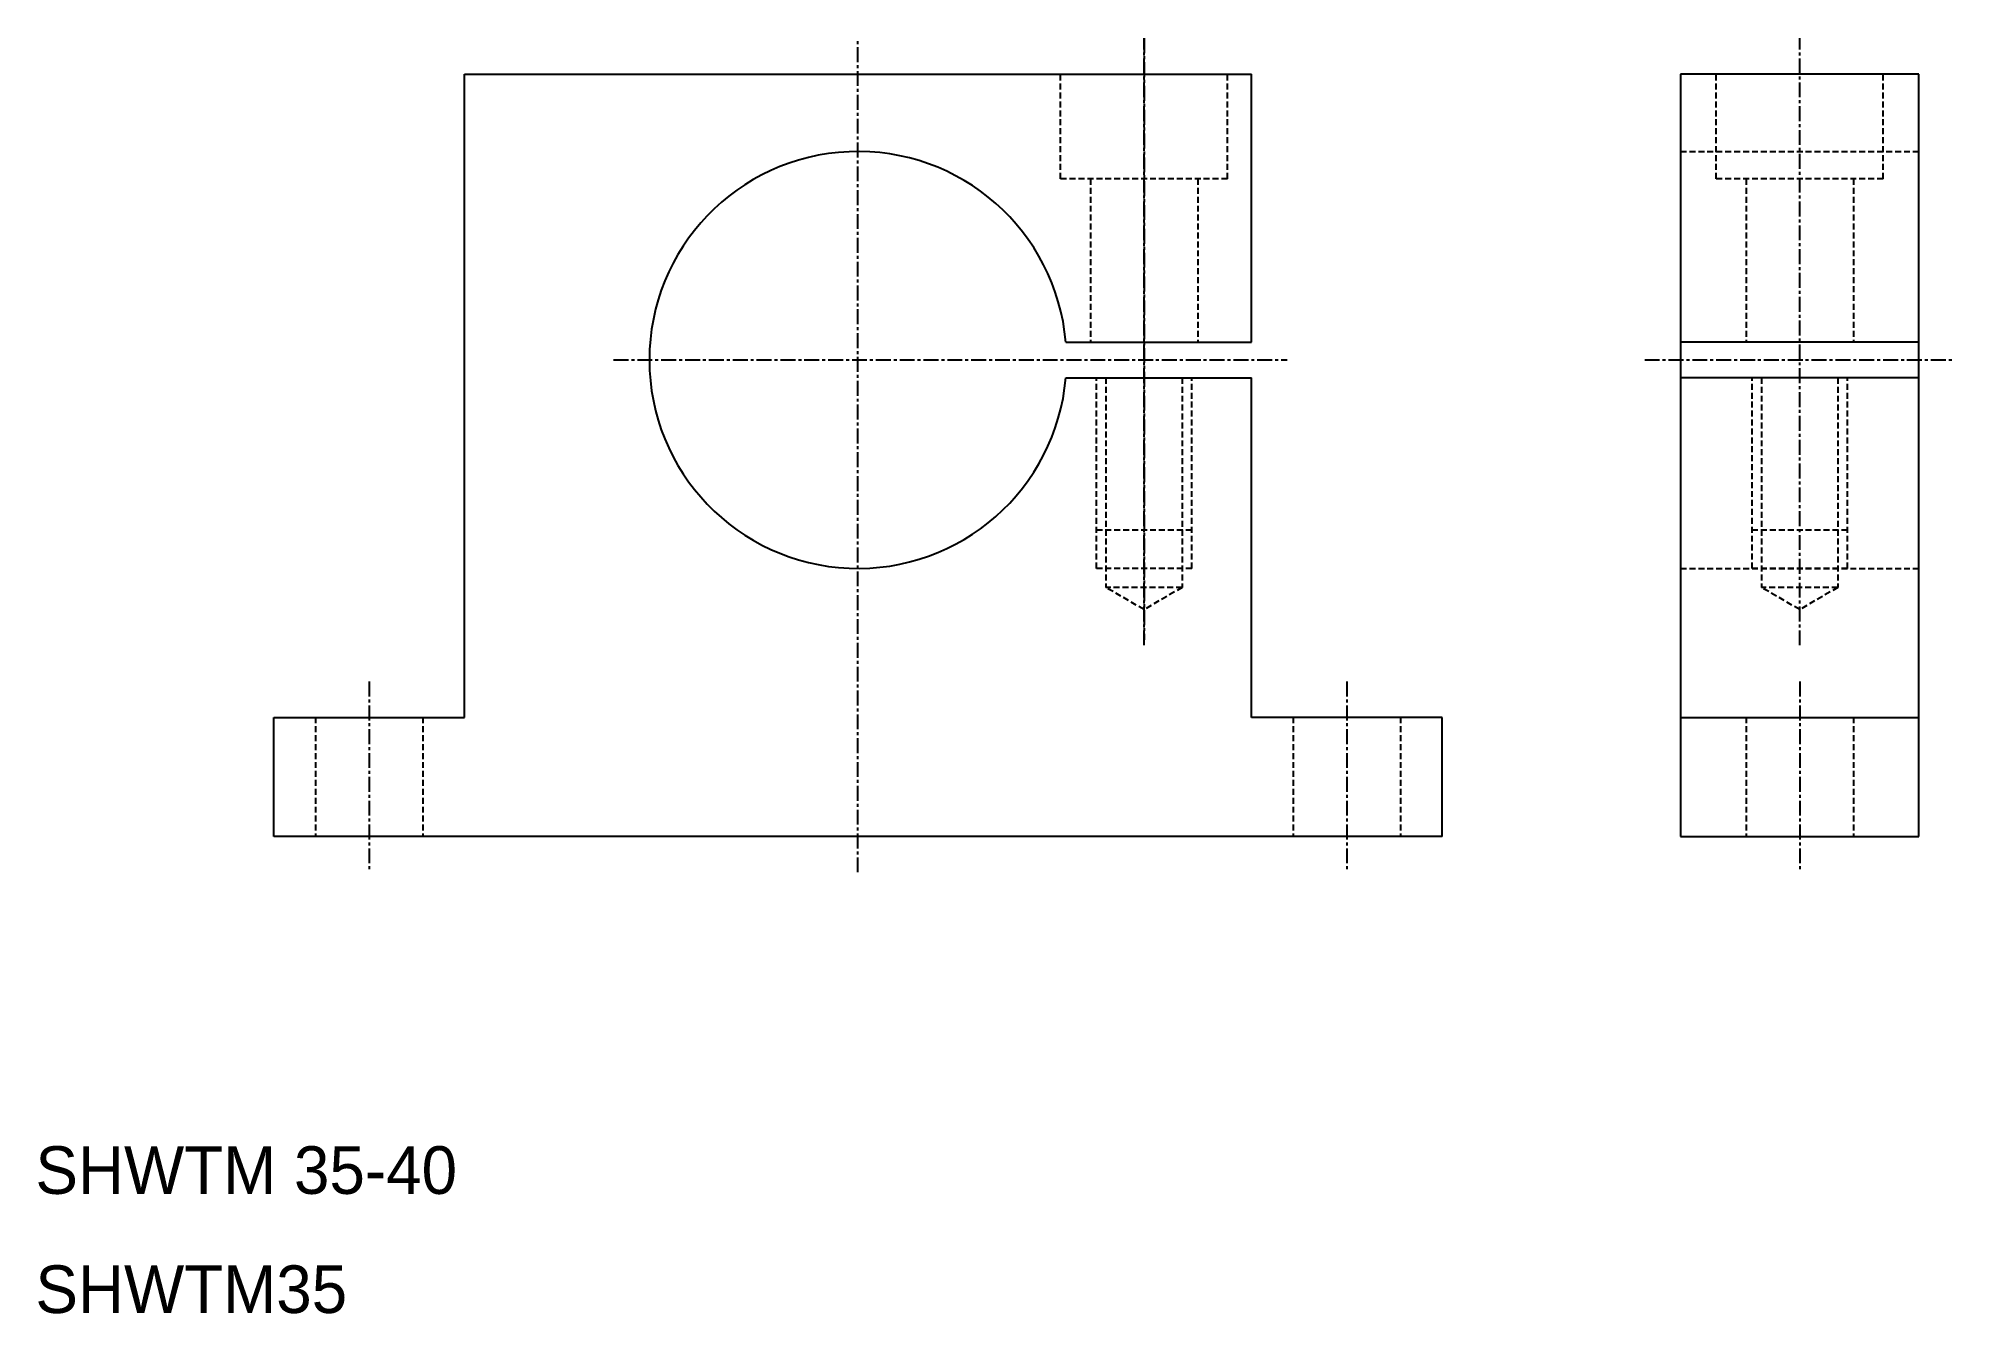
# Model space of a CAD drawing. Extents: x 10 to 171, y 10 to 117.
import ezdxf

# ---------------------------------------------------------------- set-up
doc = ezdxf.new("R2010")
doc.units = 0
doc.linetypes.add('CENTER', pattern=[2, 1.25, -0.25, 0.25, -0.25])
doc.linetypes.add('DASHED', pattern=[0.75, 0.5, -0.25])
doc.layers.get('0').update_dxf_attribs({"linetype": 'CONTINUOUS'})
doc.layers.add('CENTER', color=1, linetype='CENTER')

msp = doc.modelspace()

# ---------------------------------------------------------------- linework, layer by layer
at = {"color": 7, "linetype": 'CONTINUOUS'}
for p, q in [((46, 60), (46, 114)), ((46, 114), (79, 114)), ((79, 114), (112, 114)), ((112, 91.5), (112, 114)), ((148, 114), (148, 50)), ((168, 114), (148, 114)), ((168, 50), (168, 114)), ((96.44, 91.5), (112, 91.5)), ((168, 91.5), (148, 91.5)), ((96.44, 88.5), (112, 88.5)), ((112, 60), (112, 88.5)), ((168, 88.5), (148, 88.5)), ((30, 50), (30, 60)), ((30, 60), (46, 60)), ((128, 60), (112, 60)), ((128, 50), (128, 60)), ((148, 60), (168, 60)), ((128, 50), (30, 50)), ((148, 50), (168, 50))]:
    msp.add_line(p, q, dxfattribs=at)
at = {"color": 3, "linetype": 'DASHED'}
for p, q in [((96, 105.2), (96, 114)), ((110, 105.2), (110, 114)), ((151, 105.2), (151, 114)), ((165, 105.2), (165, 114)), ((148, 107.5), (168, 107.5)), ((110, 105.2), (96, 105.2)), ((98.5, 105.2), (98.5, 91.5)), ((107.5, 105.2), (107.5, 91.5)), ((165, 105.2), (151, 105.2)), ((153.5, 105.2), (153.5, 91.5)), ((162.5, 105.2), (162.5, 91.5)), ((99, 72.5), (99, 88.5)), ((99.8, 88.5), (99.8, 70.9)), ((106.2, 88.5), (106.2, 70.9)), ((107, 72.5), (107, 88.5)), ((154, 72.5), (154, 88.5)), ((154.8, 88.5), (154.8, 70.9)), ((161.2, 88.5), (161.2, 70.9)), ((162, 72.5), (162, 88.5)), ((107, 75.7), (99, 75.7)), ((162, 75.7), (154, 75.7)), ((107, 72.5), (99, 72.5)), ((148, 72.5), (168, 72.5)), ((162, 72.5), (154, 72.5)), ((106.2, 70.9), (99.8, 70.9)), ((103, 69.05), (99.8, 70.9)), ((106.2, 70.9), (103, 69.05)), ((161.2, 70.9), (154.8, 70.9)), ((158, 69.05), (154.8, 70.9)), ((161.2, 70.9), (158, 69.05)), ((33.5, 60), (33.5, 50)), ((42.5, 60), (42.5, 50)), ((115.5, 60), (115.5, 50)), ((124.5, 60), (124.5, 50)), ((153.5, 60), (153.5, 50)), ((162.5, 60), (162.5, 50))]:
    msp.add_line(p, q, dxfattribs=at)
at = {"color": 7, "linetype": 'CONTINUOUS'}
msp.add_arc((79, 90), 17.5, 4.9171, 355.0829, dxfattribs=at)
at = {"layer": 'CENTER', "color": 1, "linetype": 'CENTER'}
for p, q in [((79, 47), (79, 117)), ((103, 117), (103, 66.5)), ((103, 66.05), (103, 117)), ((158, 66.05), (158, 117)), ((58.5, 90), (115, 90)), ((145, 90), (171, 90)), ((38, 63), (38, 47)), ((120, 63), (120, 47)), ((158, 63), (158, 47))]:
    msp.add_line(p, q, dxfattribs=at)

# ---------------------------------------------------------------- texts
at = {"color": 7, "linetype": 'CONTINUOUS'}
for s, p in [('SHWTM 35-40', (10, 20)), ('SHWTM35', (10, 10))]:
    msp.add_text(s, height=4, dxfattribs=at).set_placement(p)

doc.saveas('drawing.dxf')
